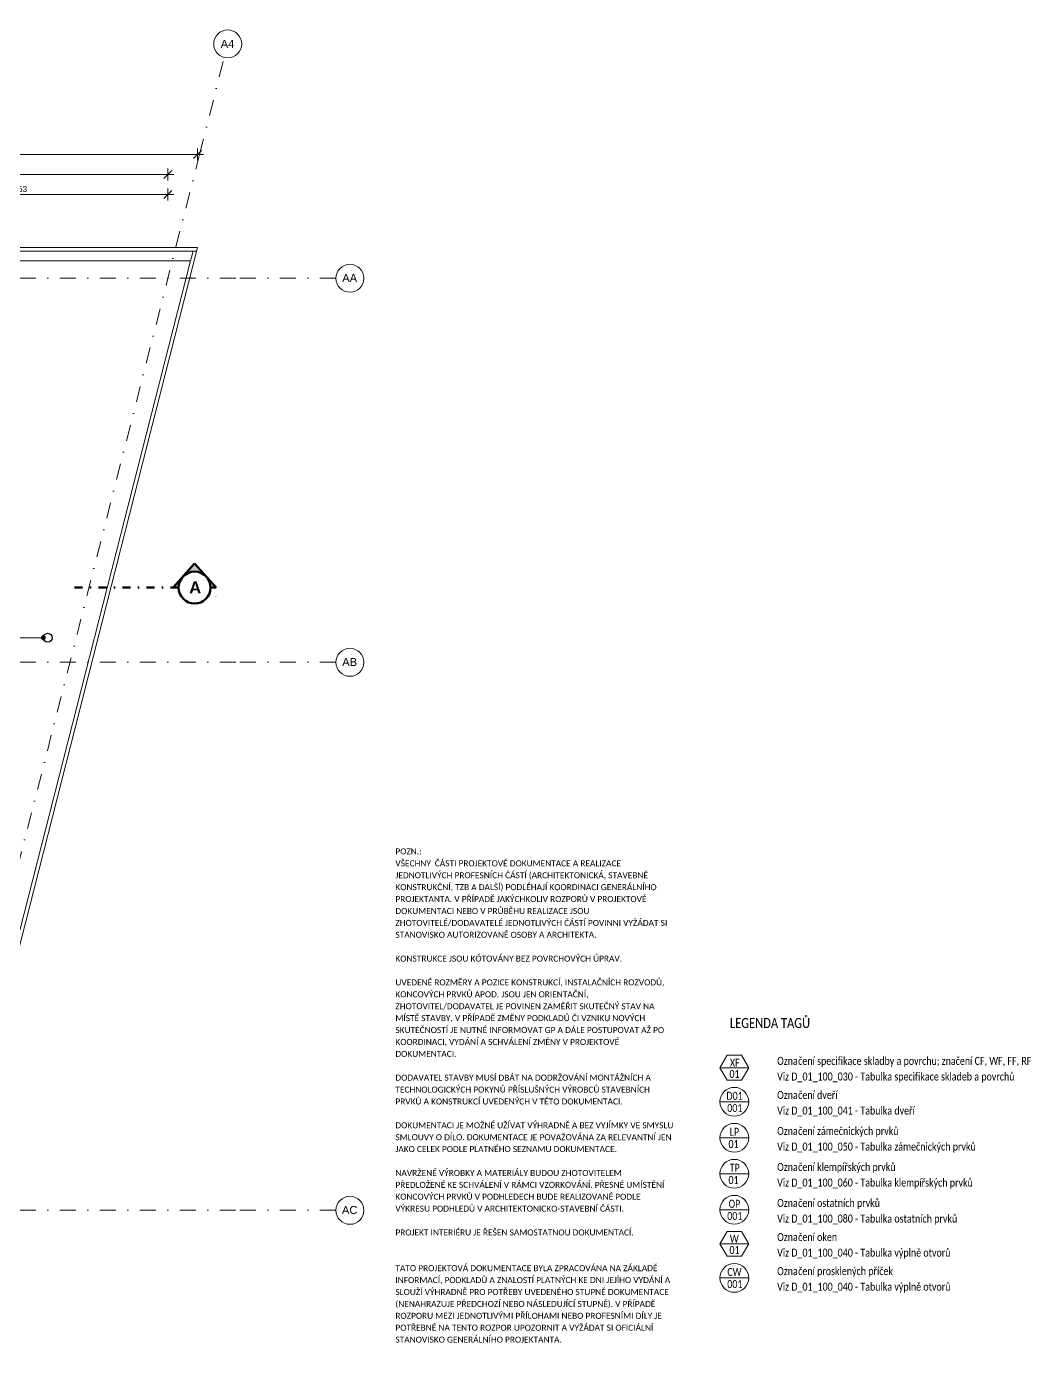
# Model space of a CAD drawing. Header units: millimetres. Extents: x -2147 to 35373, y -3639 to 14792.
# Drawn here: x 22822 to 35373, y -2010 to 14792 of the extents above; entities that cross this region are included whole.
import ezdxf

# ---------------------------------------------------------------- set-up
doc = ezdxf.new("R2010")
doc.units = ezdxf.units.MM
doc.linetypes.add('HA_DashDot_10mm-S3mm', pattern=[500, 200, -150, 0, -150])
doc.linetypes.add('HA_DashDot_6mm-S2mm', pattern=[300, 100, -100, 0, -100])
for name, color, linetype, lineweight in [('A-____-____-DIMS', 9, 'Continuous', 5), ('A-____-____-DIMS-50', 9, 'Continuous', 5), ('A-DETL-____-OTLN', 9, 'Continuous', 25), ('A-DETL-____-THIN', 9, 'Continuous', 9), ('A-GENM-____-IDEN', 9, 'Continuous', 9), ('A-ROOF-____-OTLN', 9, 'Continuous', 9), ('A-WALL-____-OTLN', 9, 'Continuous', 9), ('G-____-____-SYMB', 9, 'Continuous', 5), ('G-____-____-TEXT', 9, 'Continuous', 5), ('S-GRID-____-IDEN', 9, 'Continuous', 9), ('S-GRID-____-OTLN', 9, 'Continuous', 5)]:
    doc.layers.add(name, color=color, linetype=linetype, lineweight=lineweight)
doc.styles.add('Arial', font='arial.ttf', dxfattribs={"height": 100})
doc.styles.add('Arial_1', font='arial.ttf', dxfattribs={"height": 75})
doc.styles.add('Arial_4', font='arial.ttf', dxfattribs={"height": 50})
doc.styles.add('Arial_B', font='arialbd.ttf', dxfattribs={"height": 150})
doc.styles.add('Calibri_1', font='calibri.ttf', dxfattribs={"height": 75})
doc.styles.add('Calibri_2', font='calibri.ttf', dxfattribs={"width": 0.8, "height": 125})
doc.styles.add('Calibri_3', font='calibri.ttf', dxfattribs={"width": 0.8, "height": 100})
doc.dimstyles.new('Inner_Dimensions', dxfattribs={"dimscale": 304.8, "dimtxt": 76.519455, "dimasz": 0.328084, "dimexe": 0.246063, "dimexo": 0.0625, "dimgap": 0.032808, "dimtad": 1, "dimdec": 0, "dimzin": 0, "dimdsep": 46, "dimtxsty": 'Arial_1', "dimblk1": 'OBLIQUE', "dimblk2": 'OBLIQUE', "dimsah": 1, "dimcen": 0.09, "dimdle": 0.246063, "dimazin": 0, "dimtfac": 1, "dimtdec": 4, "dimtix": 1, "dimtmove": 0, "dimatfit": 3, "dimfxl": 0.246063, "dimfxlon": 1, "dimtvp": 1, "dimtolj": 1, "dimtzin": 0, "dimlwd": 9, "dimlwe": 9, "dimarcsym": 2})

# ---------------------------------------------------------------- blocks, each defined once
blk = doc.blocks.new('Grid - Radius 3_5mm-353793-DPS_STŘECHA - A')
at = {"layer": 'S-GRID-____-IDEN'}
blk.add_circle((0, 0), 3.5, dxfattribs=at)
blk = doc.blocks.new('Section - With Sheet Number-366786-DPS_STŘECHA - A')
at = {"layer": 'G-____-____-SYMB'}
h = blk.add_hatch(color=256, dxfattribs=at)
edge = h.paths.add_edge_path()
edge.add_line((1.37, 0), (0, 0))
edge.add_arc((-4, 0), 4, 0, 180)
edge.add_line((-8, 0), (-9.37, 0))
edge.add_line((-9.37, 0), (-4, 6))
edge.add_line((-4, 6), (1.37, 0))
at = {"layer": 'G-____-____-SYMB', "lineweight": 100}
for p, q in [((-4, 6), (-9.37, 0)), ((1.37, 0), (-4, 6)), ((-9.37, 0), (-8, 0)), ((0, 0), (1.37, 0))]:
    blk.add_line(p, q, dxfattribs=at)
blk.add_circle((-4, 0), 4, dxfattribs=at)
blk.add_arc((-4, 0), 4, 0, 180, dxfattribs=at)
blk = doc.blocks.new('DIMBLOCK7-DPS_STŘECHA - A')
at = {"layer": 'A-____-____-DIMS-50', "lineweight": 9}
for p, q in [((16200, 12946), (16150, 12896)), ((16200, 13021), (16200, 12871)), ((16200, 12946), (16200, 13021)), ((16200, 12946), (16250, 12996)), ((16200, 12946), (24659, 12946)), ((24584, 12946), (24534, 12896)), ((24584, 12871), (24584, 13021)), ((24584, 12946), (24634, 12996)), ((24584, 12946), (24584, 12871))]:
    blk.add_line(p, q, dxfattribs=at)
at = {"layer": 'A-____-____-DIMS-50', "color": 0, "lineweight": 9, "insert": (20277, 13053), "char_height": 75, "width": 276.88, "attachment_point": 1, "line_spacing_factor": 0.941778, "style": 'Arial_1'}
blk.add_mtext('8384', dxfattribs=at)
blk = doc.blocks.new('_Oblique')
at = {"color": 0, "linetype": 'ByBlock', "lineweight": -2}
blk.add_line((-0.5, -0.5), (0.5, 0.5), dxfattribs=at)
blk = doc.blocks.new('DIMBLOCK28-DPS_STŘECHA - A')
at = {"layer": 'A-____-____-DIMS-50', "lineweight": 9}
for p, q in [((20831, 12771), (20831, 12621)), ((20831, 12696), (20831, 12771)), ((24584, 12621), (24584, 12771)), ((20831, 12696), (20781, 12646)), ((20831, 12696), (20881, 12746)), ((20831, 12696), (24659, 12696)), ((24584, 12696), (24534, 12646)), ((24584, 12696), (24634, 12746)), ((24584, 12696), (24584, 12621))]:
    blk.add_line(p, q, dxfattribs=at)
at = {"layer": 'A-____-____-DIMS-50', "color": 0, "lineweight": 9, "insert": (22592, 12803), "char_height": 75, "width": 276.88, "attachment_point": 1, "line_spacing_factor": 0.941778, "style": 'Arial_1'}
blk.add_mtext('3753', dxfattribs=at)
blk = doc.blocks.new('DIMBLOCK68-DPS_STŘECHA - A')
at = {"layer": 'A-____-____-DIMS-50', "lineweight": 9}
for p, q in [((-460, 13196), (25031, 13196)), ((-385, 13196), (-435, 13146)), ((-385, 13121), (-385, 13271)), ((-385, 13196), (-335, 13246)), ((-385, 13196), (-385, 13121)), ((24956, 13196), (24906, 13146)), ((24956, 13121), (24956, 13271)), ((24956, 13196), (25006, 13246)), ((24956, 13196), (24956, 13121))]:
    blk.add_line(p, q, dxfattribs=at)
at = {"layer": 'A-____-____-DIMS-50', "color": 0, "lineweight": 9, "insert": (12141, 13303), "char_height": 75, "width": 346.1, "attachment_point": 1, "line_spacing_factor": 0.941778, "style": 'Arial_1'}
blk.add_mtext('25341', dxfattribs=at)

msp = doc.modelspace()

# ---------------------------------------------------------------- hatches: boundary and pattern name
at = {"layer": 'A-GENM-____-IDEN'}
h = msp.add_hatch(color=256, dxfattribs=at)
edge = h.paths.add_edge_path()
edge.add_arc((23026.1, 7157), 25, 0, 360)

# ---------------------------------------------------------------- linework, layer by layer
at = {"layer": 'A-DETL-____-OTLN'}
msp.add_line((24875, 11650), (24857.5, 11650), dxfattribs=at)
msp.add_circle((23081, 7157), 55, dxfattribs=at)
at = {"layer": 'A-DETL-____-THIN'}
for p, q in [((31572.9, 1938.6), (31482.9, 1782.7)), ((31572.9, 1938.6), (31752.9, 1938.6)), ((31752.9, 1938.6), (31842.9, 1782.7)), ((31842.9, 1782.7), (31482.9, 1782.7)), ((31572.9, 1626.8), (31482.9, 1782.7)), ((31752.9, 1626.8), (31842.9, 1782.7)), ((31572.9, 1626.8), (31752.9, 1626.8)), ((31842.9, 1356.8), (31482.9, 1356.8)), ((31842.9, 906.8), (31482.9, 906.8)), ((31842.9, 456.8), (31482.9, 456.8)), ((31842.9, 6.8), (31482.9, 6.8)), ((31572.9, -263.2), (31482.9, -419.1)), ((31572.9, -263.2), (31752.9, -263.2)), ((31752.9, -263.2), (31842.9, -419.1)), ((31842.9, -419.1), (31482.9, -419.1)), ((31572.9, -575), (31482.9, -419.1)), ((31752.9, -575), (31842.9, -419.1)), ((31572.9, -575), (31752.9, -575)), ((31842.9, -845), (31482.9, -845))]:
    msp.add_line(p, q, dxfattribs=at)
for centre in [(31662.9, 1356.8), (31662.9, 906.8), (31662.9, 456.8), (31662.9, 6.8), (31662.9, -845)]:
    msp.add_circle(centre, 180, dxfattribs=at)
at = {"layer": 'A-GENM-____-IDEN'}
msp.add_line((23026.1, 7157), (22663.8, 7157), dxfattribs=at)
msp.add_circle((23026.1, 7157), 25, dxfattribs=at)
at = {"layer": 'A-ROOF-____-OTLN'}
for p, q in [((24867.2, 11870), (19340, 11870)), ((21755, -330.6), (24867.2, 11870))]:
    msp.add_line(p, q, dxfattribs=at)
at = {"layer": 'A-WALL-____-OTLN'}
for p, q in [((6510, 12035), (24955.7, 12035)), ((24944.2, 11990), (19340, 11990)), ((24955.7, 12035), (21787.6, -385)), ((24867.2, 11870), (24897.8, 11990))]:
    msp.add_line(p, q, dxfattribs=at)
at = {"layer": 'G-____-____-SYMB', "linetype": 'HA_DashDot_6mm-S2mm', "lineweight": 100}
msp.add_line((24718.4, 7783.3), (23231.8, 7783.3), dxfattribs=at)
at = {"layer": 'S-GRID-____-OTLN', "linetype": 'HA_DashDot_10mm-S3mm', "lineweight": 9}
for p, q in [((24979, 13198.7), (25288, 14409.9)), ((21099.6, -2009.9), (24979, 13198.7)), ((25434, 11650), (-547.2, 11650)), ((26684, 11650), (25434, 11650)), ((25434, 6850), (-547.2, 6850)), ((26684, 6850), (25434, 6850)), ((25434, 0), (-439.3, 0)), ((26684, 0), (25434, 0))]:
    msp.add_line(p, q, dxfattribs=at)

# ---------------------------------------------------------------- block references
at = {"layer": 'G-____-____-SYMB', "lineweight": 100, "extrusion": (0, 0, -1), "xscale": 49.99999999999998, "yscale": 49.99999999999998, "zscale": 49.99999999999998}
msp.add_blockref('Section - With Sheet Number-366786-DPS_STŘECHA - A', (-24718.4, 7783.3), dxfattribs=at)
at = {"layer": 'S-GRID-____-IDEN', "xscale": 49.99999999999998, "yscale": 49.99999999999998, "zscale": 49.99999999999998}
for p, rotation in [((25331.2, 14579.5), 345.6900687392856), ((26859, 11650), 90), ((26859, 6850), 90), ((26859, 0), 90)]:
    msp.add_blockref('Grid - Radius 3_5mm-353793-DPS_STŘECHA - A', p, dxfattribs=dict(at, rotation=rotation))

# ---------------------------------------------------------------- texts
at = {"layer": 'G-____-____-SYMB', "attachment_point": 1}
for s, insert, char_height, width, style in [('\\fArial|b1|i0|c0|p34|;A', (24849.2, 7859.9), 150, 180.38, 'Arial_B'), ('-', (25171.9, 7702.9), 50, 28.059, 'Arial_4')]:
    msp.add_mtext(s, dxfattribs=dict(at, insert=insert, char_height=char_height, width=width, style=style))
at = {"layer": 'G-____-____-TEXT', "color": 7, "lineweight": 9, "attachment_point": 1}
for s, insert, char_height, width, style in [('VŠECHNY ', (27427.3, 4374.4), 75, 597.257, 'Calibri_1'), ('POZN.: ', (27427.3, 4523.2), 75, 448.945, 'Calibri_1'), ('ČÁSTI PROJEKTOVÉ DOKUMENTACE A REALIZACE ', (27920.1, 4374.4), 75, 2978.269, 'Calibri_1'), ('JEDNOTLIVÝCH PROFESNÍCH ČÁSTÍ (ARCHITEKTONICKÁ, STAVEBNĚ ', (27427.3, 4225.6), 75, 4028.48, 'Calibri_1'), ('KONSTRUKČNÍ, TZB A DALŠÍ) PODLÉHAJÍ KOORDINACI GENERÁLNÍHO ', (27427.3, 4076.8), 75, 4164.767, 'Calibri_1'), ('PROJEKTANTA. V\xa0PŘÍPADĚ JAKÝCHKOLIV ROZPORŮ V\xa0PROJEKTOVÉ ', (27427.3, 3927.9), 75, 4004.429, 'Calibri_1'), ('DOKUMENTACI NEBO V\xa0PRŮBĚHU REALIZACE JSOU ', (27427.3, 3779.1), 75, 3106.539, 'Calibri_1'), ('ZHOTOVITELÉ/DODAVATELÉ JEDNOTLIVÝCH ČÁSTÍ POVINNI VYŽÁDAT SI ', (27427.3, 3630.3), 75, 4337.129, 'Calibri_1'), ('STANOVISKO AUTORIZOVANÉ OSOBY A ARCHITEKTA.', (27427.3, 3481.4), 75, 3178.691, 'Calibri_1'), ('KONSTRUKCE JSOU KÓTOVÁNY BEZ POVRCHOVÝCH ÚPRAV. ', (27427.3, 3183.8), 75, 3627.636, 'Calibri_1'), ('UVEDENÉ ROZMĚRY A POZICE KONSTRUKCÍ, INSTALAČNÍCH ROZVODŮ, ', (27427.3, 2886.1), 75, 4293.037, 'Calibri_1'), ('KONCOVÝCH PRVKŮ APOD. JSOU JEN ORIENTAČNÍ, ', (27427.3, 2737.3), 75, 3094.514, 'Calibri_1'), ('ZHOTOVITEL/DODAVATEL JE POVINEN ZAMĚŘIT SKUTEČNÝ STAV NA ', (27427.3, 2588.5), 75, 4132.699, 'Calibri_1'), ('MÍSTĚ STAVBY. V PŘÍPADĚ ZMĚNY PODKLADŮ ČI VZNIKU NOVÝCH ', (27427.3, 2439.6), 75, 3980.378, 'Calibri_1'), ('LEGENDA TAG', (31608.6, 2403.4), 125, 1093.502, 'Calibri_2'), ('Ů', (32510.8, 2403.4), 125, 121.857, 'Calibri_2'), ('SKUTEČNOSTÍ JE NUTNÉ INFORMOVAT GP A DÁLE POSTUPOVAT AŽ PO ', (27427.3, 2290.8), 75, 4285.02, 'Calibri_1'), ('KOORDINACI, VYDÁNÍ A SCHVÁLENÍ ZMĚNY V PROJEKTOVÉ ', (27427.3, 2142), 75, 3571.518, 'Calibri_1'), ('DOKUMENTACI. ', (27427.3, 1993.2), 75, 1002.109, 'Calibri_1'), ('XF', (31608.2, 1895.6), 100, 150.717, 'Calibri_3'), ('Ozna', (32199.1, 1917.8), 100, 317.468, 'Calibri_3'), ('čení specifikace skladby a povrchu; značení CF, WF, FF, RF', (32461, 1917.8), 100, 3601.18, 'Calibri_3'), ('DODAVATEL STAVBY MUSÍ DBÁT NA DODRŽOVÁNÍ MONTÁŽNÍCH A ', (27427.3, 1695.5), 75, 4072.573, 'Calibri_1'), ('01', (31602.2, 1755.1), 100, 153.924, 'Calibri_3'), ('Viz D_01_100_030 - Tabulka specifikace skladeb a povrchů', (32199.1, 1722.6), 100, 3655.695, 'Calibri_3'), ('TECHNOLOGICKÝCH POKYNŮ PŘÍSLUŠNÝCH VÝROBCŮ STAVEBNÍCH ', (27427.3, 1546.7), 75, 4072.573, 'Calibri_1'), ('PRVKŮ A KONSTRUKCÍ UVEDENÝCH V TÉTO DOKUMENTACI.', (27427.3, 1397.8), 75, 3599.577, 'Calibri_1'), ('D01', (31565.4, 1481.4), 100, 250.126, 'Calibri_3'), ('Ozna', (32199.1, 1491.9), 100, 317.468, 'Calibri_3'), ('čení dveří', (32461, 1491.9), 100, 609.283, 'Calibri_3'), ('001', (31575.2, 1329.2), 100, 230.886, 'Calibri_3'), ('Viz D_01_100_041 - Tabulka dveří', (32199.1, 1296.8), 100, 2119.662, 'Calibri_3'), ('DOKUMENTACI JE MOŽNÉ UŽÍVAT VÝHRADNĚ A BEZ VYJÍMKY VE SMYSLU ', (27427.3, 1100.2), 75, 4401.264, 'Calibri_1'), ('LP', (31606.2, 1031.4), 100, 144.304, 'Calibri_3'), ('Ozna', (32199.1, 1041.9), 100, 317.468, 'Calibri_3'), ('čení zámečnických prvků', (32461, 1041.9), 100, 1545.653, 'Calibri_3'), ('SMLOUVY O DÍLO. DOKUMENTACE JE POVAŽOVÁNA ZA RELEVANTNÍ JEN ', (27427.3, 951.4), 75, 4401.264, 'Calibri_1'), ('01', (31590.2, 879.2), 100, 153.924, 'Calibri_3'), ('Viz D_01_100_050 - Tabulka zámečnických prvků', (32199.1, 846.8), 100, 3056.033, 'Calibri_3'), ('JAKO CELEK PODLE PLATNÉHO SEZNAMU DOKUMENTACE.', (27427.3, 802.5), 75, 3515.4, 'Calibri_1'), ('NAVRŽENÉ VÝROBKY A MATERIÁLY BUDOU ZHOTOVITELEM ', (27427.3, 504.9), 75, 3615.611, 'Calibri_1'), ('TP', (31606.2, 581.4), 100, 153.924, 'Calibri_3'), ('Ozna', (32199.1, 591.9), 100, 317.468, 'Calibri_3'), ('čení klempířských prvků', (32461, 591.9), 100, 1503.966, 'Calibri_3'), ('PŘEDLOŽENÉ KE SCHVÁLENÍ V RÁMCI VZORKOVÁNÍ. PŘESNÉ UMÍSTĚNÍ ', (27427.3, 356), 75, 4285.02, 'Calibri_1'), ('01', (31590.2, 429.2), 100, 153.924, 'Calibri_3'), ('Viz D_01_100_060 - Tabulka klempířských prvků', (32199.1, 396.8), 100, 3014.345, 'Calibri_3'), ('KONCOVÝCH PRVKŮ V PODHLEDECH BUDE REALIZOVANÉ PODLE ', (27427.3, 207.2), 75, 3924.26, 'Calibri_1'), ('VÝKRESU PODHLEDŮ V ARCHITEKTONICKO-STAVEBNÍ ČÁSTI. ', (27427.3, 58.4), 75, 3647.678, 'Calibri_1'), ('OP', (31591.2, 131.4), 100, 182.785, 'Calibri_3'), ('Ozna', (32199.1, 141.9), 100, 317.468, 'Calibri_3'), ('čení ostatních prvků', (32461, 141.9), 100, 1260.253, 'Calibri_3'), ('001', (31575.2, -20.8), 100, 230.886, 'Calibri_3'), ('Viz D_01_100_080 - Tabulka ostatních prvků', (32199.1, -53.2), 100, 2770.632, 'Calibri_3'), ('PROJEKT INTERIÉRU JE ŘEŠEN SAMOSTATNOU DOKUMENTACÍ.', (27427.3, -239.3), 75, 3775.948, 'Calibri_1'), ('W', (31608.2, -306.1), 100, 137.89, 'Calibri_3'), ('Ozna', (32199.1, -284), 100, 317.468, 'Calibri_3'), ('čení oken', (32461, -284), 100, 599.662, 'Calibri_3'), ('01', (31602.2, -446.6), 100, 153.924, 'Calibri_3'), ('Viz D_01_100_040 - Tabulka výplně otvorů', (32199.1, -479.1), 100, 2668.016, 'Calibri_3'), ('TATO PROJEKTOVÁ DOKUMENTACE BYLA ZPRACOVÁNA NA ZÁKLADĚ ', (27427.3, -685.7), 75, 4176.792, 'Calibri_1'), ('INFORMACÍ, PODKLADŮ A ZNALOSTÍ PLATNÝCH KE DNI JEJÍHO VYDÁNÍ A ', (27427.3, -834.6), 75, 4377.214, 'Calibri_1'), ('CW', (31576.2, -720.3), 100, 221.266, 'Calibri_3'), ('Ozna', (32199.1, -709.9), 100, 317.468, 'Calibri_3'), ('čení prosklených příček', (32461, -709.9), 100, 1462.278, 'Calibri_3'), ('SLOUŽÍ VÝHRADNĚ PRO POTŘEBY UVEDENÉHO STUPNĚ DOKUMENTACE ', (27427.3, -983.4), 75, 4369.197, 'Calibri_1'), ('001', (31575.2, -872.5), 100, 230.886, 'Calibri_3'), ('Viz D_01_100_040 - Tabulka výplně otvorů', (32199.1, -905), 100, 2668.016, 'Calibri_3'), ('(NENAHRAZUJE PŘEDCHOZÍ NEBO NÁSLEDUJÍCÍ STUPNĚ). V PŘÍPADĚ ', (27427.3, -1132.2), 75, 4140.716, 'Calibri_1'), ('ROZPORU MEZI JEDNOTLIVÝMI PŘÍLOHAMI NEBO PROFESNÍMI DÍLY JE ', (27427.3, -1281.1), 75, 4256.961, 'Calibri_1'), ('POTŘEBNÉ NA TENTO ROZPOR UPOZORNIT A VYŽÁDAT SI OFICIÁLNÍ ', (27427.3, -1429.9), 75, 4108.648, 'Calibri_1'), ('STANOVISKO GENERÁLNÍHO PROJEKTANTA.', (27427.3, -1578.7), 75, 2633.543, 'Calibri_1')]:
    msp.add_mtext(s, dxfattribs=dict(at, insert=insert, char_height=char_height, width=width, style=style))
at = {"layer": 'S-GRID-____-IDEN', "lineweight": 5, "char_height": 100, "attachment_point": 1, "style": 'Arial'}
for s, insert, width in [('A4', (25243.5, 14629.8), 212.447), ('AA', (26762.8, 11703.9), 232.489), ('AB', (26762.8, 6903.9), 232.489), ('AC', (26759.3, 53.9), 240.506)]:
    msp.add_mtext(s, dxfattribs=dict(at, insert=insert, width=width))

# ---------------------------------------------------------------- dimensions: what is measured, and where the dimension line sits
at = {"layer": 'A-____-____-DIMS', "lineweight": 9}
for base, p1, p2, override, picture, middle in [((24955.7, 13195.5), (-385, 13120.5), (24955.7, 13120.5), {"dimpost": '<>', "dimfxl": 25340.686104}, 'DIMBLOCK68-DPS_STŘECHA - A', (12285.3, 13243.9)), ((24584, 12945.5), (16200, 13020.5), (24584, 12870.5), {"dimpost": '<>', "dimfxl": 8385.336038}, 'DIMBLOCK7-DPS_STŘECHA - A', (20392, 12993.9)), ((24584, 12695.5), (20831, 12770.5), (24584, 12620.5), {"dimpost": '<>', "dimfxl": 3755.990711}, 'DIMBLOCK28-DPS_STŘECHA - A', (22707.5, 12743.9))]:
    dim = msp.add_linear_dim(base=base, p1=p1, p2=p2, dimstyle='Inner_Dimensions', override=override, dxfattribs=at)
    dim.commit()
    dim.dimension.update_dxf_attribs({"geometry": picture, "text_midpoint": middle})

doc.saveas('drawing.dxf')
